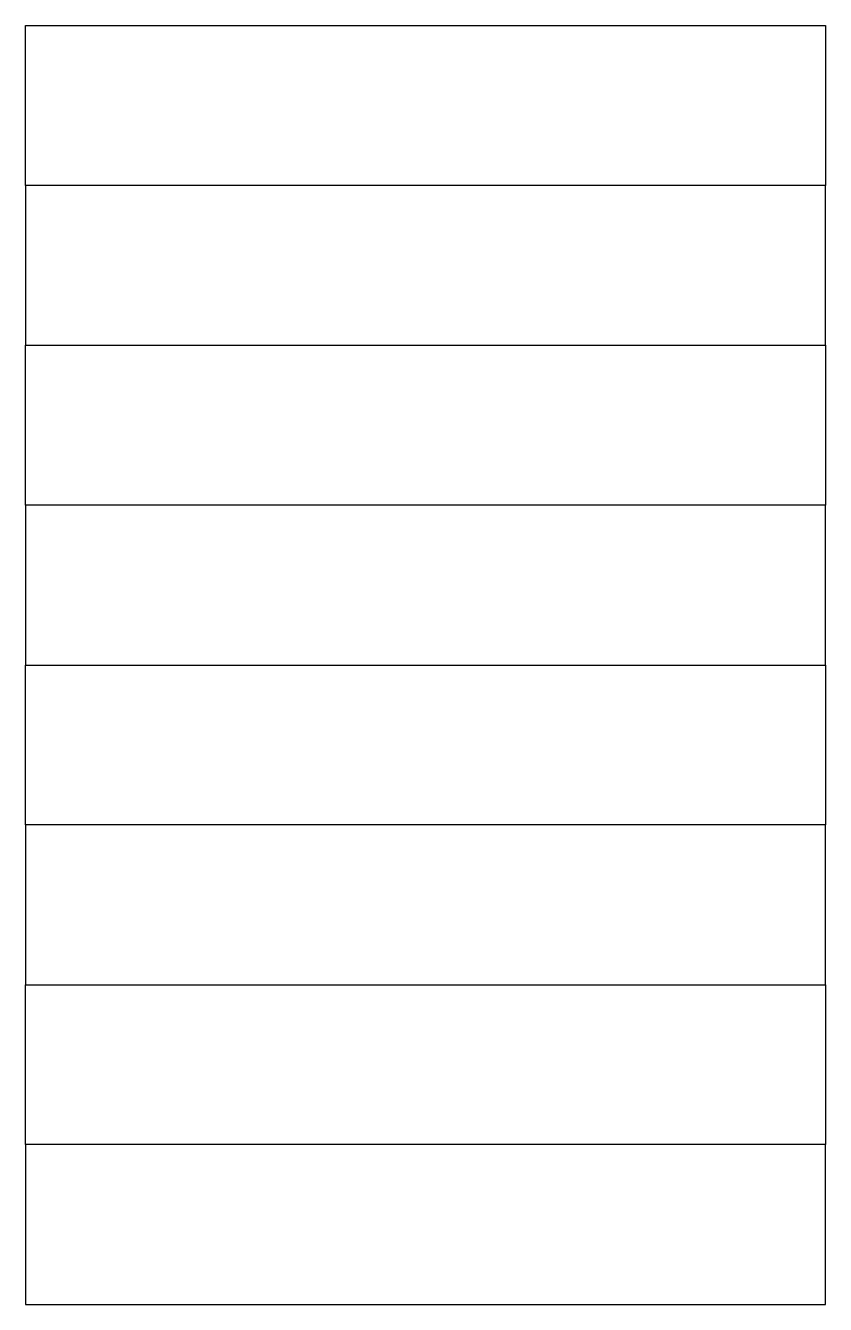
# Model space of a CAD drawing. Header units: millimetres. Extents: x 0 to 750, y 0 to 1200.
import ezdxf

# ---------------------------------------------------------------- set-up
doc = ezdxf.new("R2010")
doc.units = ezdxf.units.MM

msp = doc.modelspace()

# ---------------------------------------------------------------- linework, layer by layer
for p, q in [((0, 1200), (750, 1200)), ((0, 1050), (0, 1200)), ((750, 1200), (750, 1050)), ((750, 1050), (0, 1050)), ((0, 1050), (0, 900)), ((750, 900), (750, 1050)), ((0, 900), (750, 900)), ((0, 750), (0, 900)), ((750, 900), (750, 750)), ((750, 750), (0, 750)), ((0, 750), (0, 600)), ((750, 600), (750, 750)), ((0, 600), (750, 600)), ((0, 450), (0, 600)), ((750, 600), (750, 450)), ((750, 450), (0, 450)), ((0, 450), (0, 300)), ((750, 300), (750, 450)), ((0, 300), (750, 300)), ((0, 150), (0, 300)), ((750, 300), (750, 150)), ((750, 150), (0, 150)), ((0, 150), (0, 0)), ((750, 0), (750, 150)), ((0, 0), (750, 0))]:
    msp.add_line(p, q)

doc.saveas('drawing.dxf')
